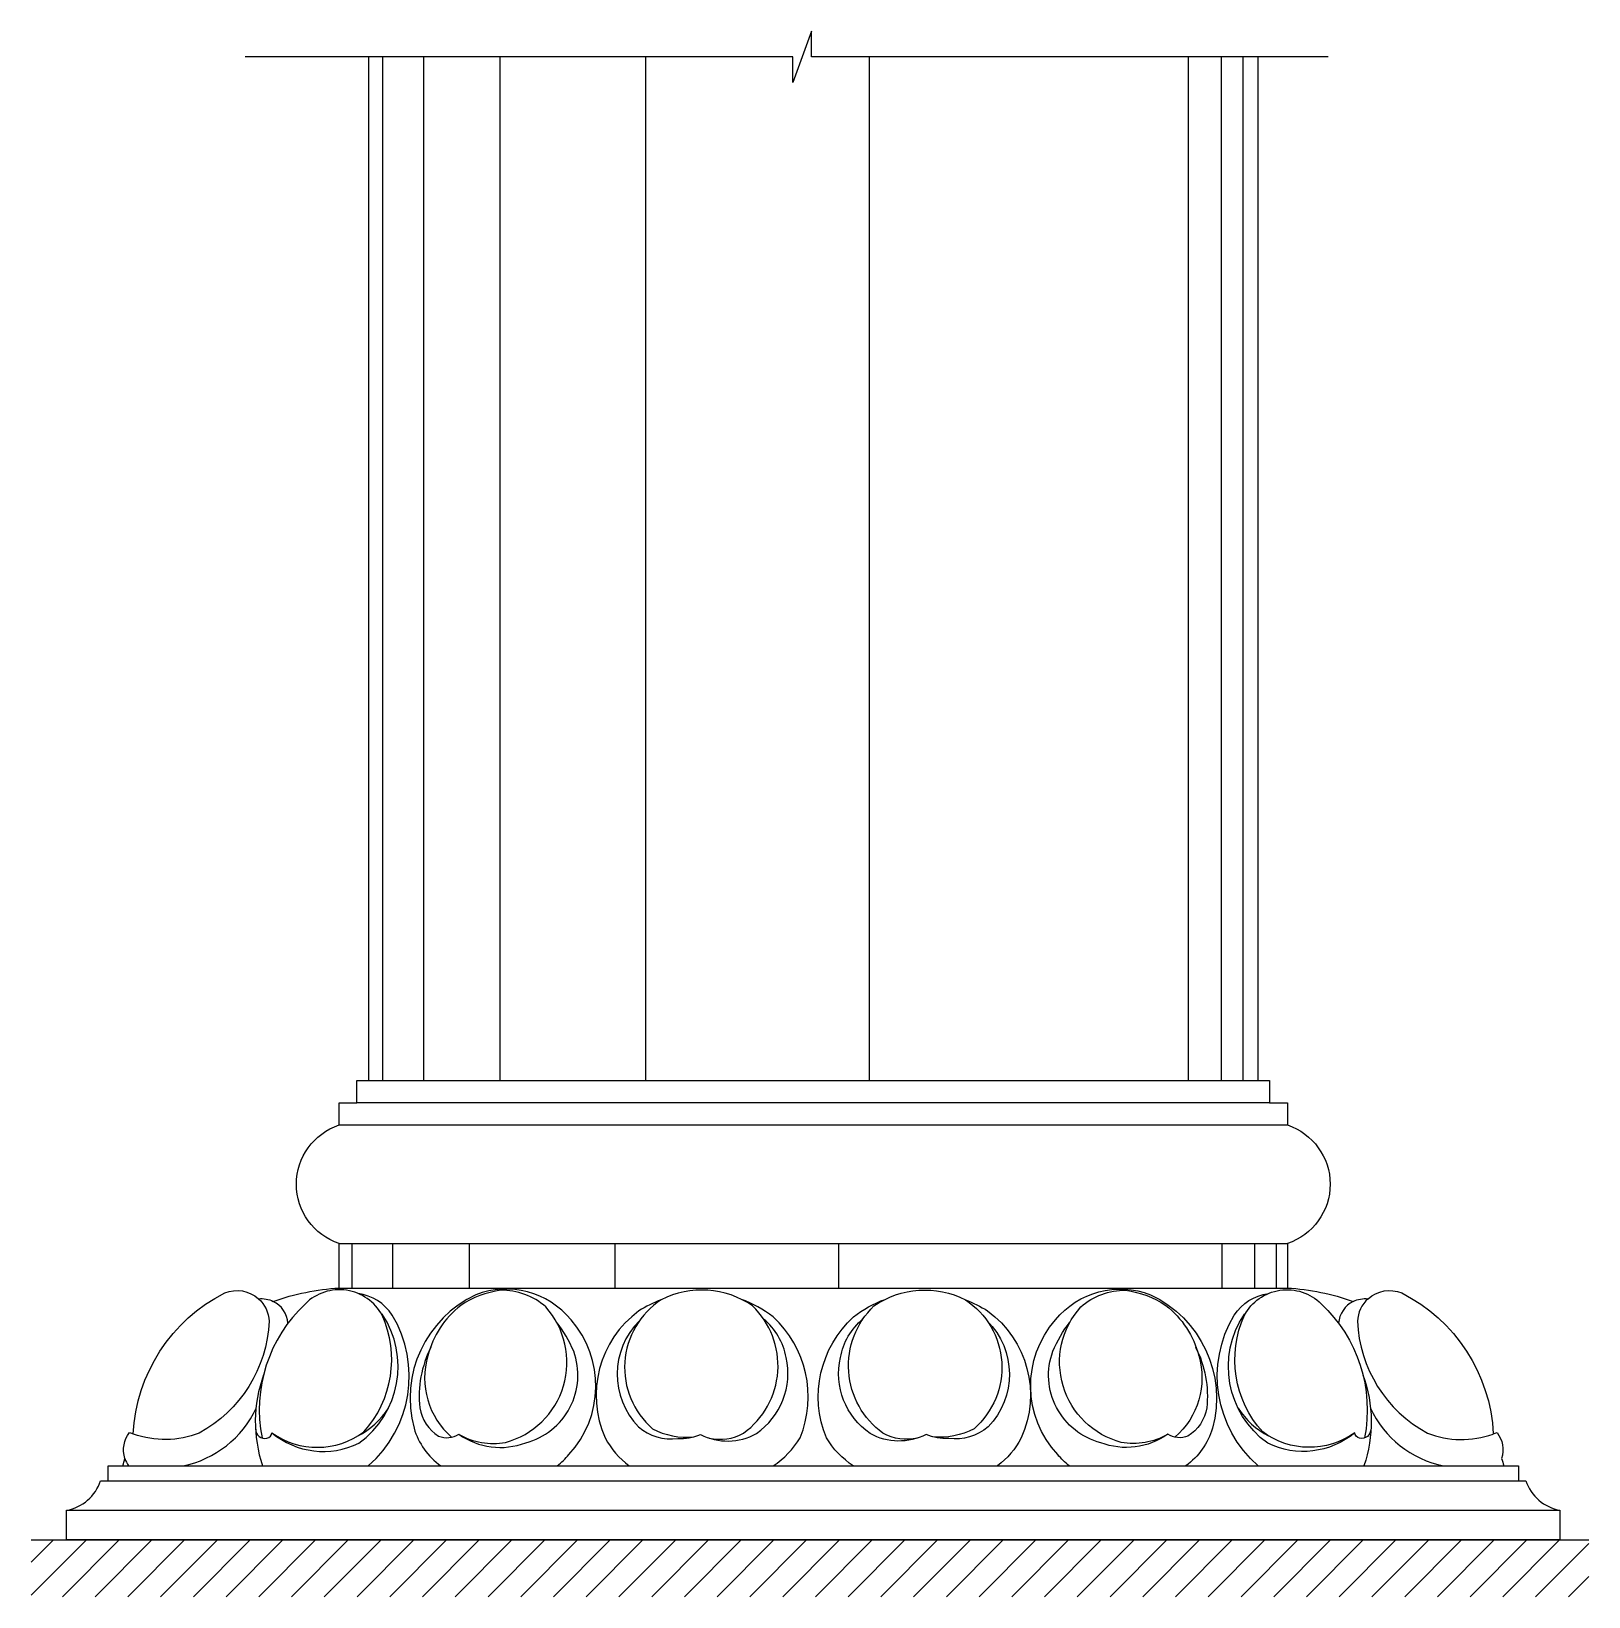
# Model space of a CAD drawing. Extents: x 2661 to 3502, y 512 to 1357.
import ezdxf

# ---------------------------------------------------------------- set-up
doc = ezdxf.new("R2010")
doc.units = 0
doc.header["$LTSCALE"] = 100
doc.header["$MEASUREMENT"] = 0
for name, color, linetype in [('2', 2, 'CONTINUOUS'), ('3', 3, 'CONTINUOUS'), ('4', 4, 'CONTINUOUS'), ('7', 7, 'CONTINUOUS')]:
    doc.layers.add(name, color=color, linetype=linetype)

msp = doc.modelspace()

# ---------------------------------------------------------------- hatches: boundary and pattern name
at = {"layer": '3'}
h = msp.add_hatch(dxfattribs=at)
h.set_pattern_fill('ANSI31', color=256, scale=100, style=0)
h.set_pattern_definition([(45, (-4175.777, 1082.695), (-8.838835, 8.838835), [])])
h.paths.add_polyline_path([(2661.26, 542.53), (2661.26, 511.91), (3502.19, 511.91), (3502.19, 542.53)])

# ---------------------------------------------------------------- linework, layer by layer
at = {"layer": '2'}
msp.add_line((2661.26, 542.53), (3502.19, 542.53), dxfattribs=at)
at = {"layer": '3'}
for p, q in [((2850.85, 1343.03), (2850.85, 790.53)), ((2872.94, 1343.03), (2872.94, 790.53)), ((2914.17, 1343.03), (2914.17, 790.53)), ((2992.95, 1343.03), (2992.95, 790.53)), ((3113.7, 1343.03), (3113.7, 790.53)), ((3286, 1343.03), (3286, 790.53)), ((3303.67, 1343.03), (3303.67, 790.53)), ((3315.45, 1343.03), (3315.45, 790.53)), ((3329.89, 778.53), (2837.09, 778.53)), ((2827.49, 766.53), (3339.49, 766.53)), ((2834.29, 702.53), (2834.29, 678.53)), ((2856.38, 702.53), (2856.38, 678.53)), ((2897.61, 702.53), (2897.61, 678.53)), ((2976.39, 702.53), (2976.39, 678.53)), ((3097.15, 702.53), (3097.15, 678.53)), ((3304.06, 702.53), (3304.06, 678.53)), ((3321.73, 702.53), (3321.73, 678.53)), ((3333.51, 702.53), (3333.51, 678.53)), ((2702.69, 574.53), (3464.29, 574.53))]:
    msp.add_line(p, q, dxfattribs=at)
msp.add_lwpolyline([(3361.44, 1343.03), (3082.6, 1343.03), (3082.6, 1356.86), (3072.4, 1329.19), (3072.4, 1343.03), (2776.72, 1343.03)], dxfattribs=at)
for points in [[(2782.4, 602.35, 0.481755), (2788.52, 597.44, 0.340036), (2791.13, 600.41, 0.326712), (2840.78, 600.88, 0.299675), (2850.67, 663.82, 0.501683), (2809.23, 670.03, 0.259022), (2785.83, 597.57, 0.290344)], [(2945.29, 582.53, 0.051821), (2951.51, 588.65, 0.38441), (2952.68, 661.36, 0.323053), (2901.35, 674.88, 0.364269), (2867.91, 602.86, 0.165423), (2882.33, 582.53)], [(2892.24, 599.53, 0.178903), (2917.23, 595.19, 0.559879), (2939.02, 668.32, 0.187037), (2914.7, 677.34, 0.110774), (2893.11, 669.12, 0.166805), (2875.36, 641.95, 0.294037), (2888.18, 598)], [(3027.25, 597.52, 0.190819), (3045.85, 600.21, 0.467847), (3050.72, 668.84, 0.275904), (3001.36, 672.19, 0.497035), (2996.69, 602.59, 0.148493), (3019.04, 598.17)], [(3139.73, 597.52, -0.190819), (3121.12, 600.21, -0.467847), (3116.25, 668.84, -0.275904), (3165.61, 672.19, -0.497035), (3170.28, 602.59, -0.148493), (3147.94, 598.17)], [(3221.68, 582.53, -0.051821), (3215.46, 588.65, -0.38441), (3214.29, 661.36, -0.323053), (3265.62, 674.88, -0.364269), (3299.06, 602.86, -0.165423), (3284.64, 582.53)], [(3274.73, 599.53, -0.178903), (3249.74, 595.19, -0.559879), (3227.95, 668.32, -0.187037), (3252.27, 677.34, -0.110774), (3273.86, 669.12, -0.166805), (3291.61, 641.95, -0.294037), (3278.79, 598)], [(3384.57, 602.35, -0.481755), (3378.45, 597.44, -0.340036), (3375.84, 600.41, -0.326712), (3326.19, 600.88, -0.299675), (3316.3, 663.82, -0.501683), (3357.74, 670.03, -0.259022), (3381.14, 597.57, -0.290344)], [(2783.92, 672.75, -0.201949), (2789.65, 660.6, -0.263778), (2751.89, 600.23, -0.181878), (2716.45, 599.7, -0.181878)], [(2843.21, 582.53, 0.364067), (2856.19, 663.89, 0.214794), (2837.74, 675.58, 0.214794)], [(3001.36, 672.19, 0.053923), (2989.32, 666.13, 0.355123), (2971.2, 597.57, 0.112383), (2984.07, 582.53)], [(3061.86, 582.53, 0.111918), (3076.42, 597.71, 0.313853), (3061.75, 662.99, 0.07832), (3044.67, 672.41, 0.07832)], [(3105.11, 582.53, -0.111918), (3090.55, 597.71, -0.313853), (3105.22, 662.99, -0.07832), (3122.31, 672.41, -0.07832)], [(3165.61, 672.19, -0.053923), (3177.65, 666.13, -0.355123), (3195.78, 597.57, -0.112383), (3182.9, 582.53)], [(3323.76, 582.53, -0.364067), (3310.78, 663.89, -0.214794), (3329.23, 675.58, -0.214794)], [(3383.05, 672.75, 0.201949), (3377.32, 660.6, 0.263778), (3415.08, 600.23, 0.181878), (3450.52, 599.7, 0.181878)], [(2791.13, 600.41, 0.296005), (2838.1, 594.73, 0.404734), (2850.71, 664.44, 0.012773), (2849.6, 665.35, 0.012773)], [(2877.04, 646.59, 0.144784), (2871.01, 613.84, 0.214546), (2881.18, 598.58, 0.238447), (2892.13, 599.61, 0.251187), (2928.2, 595, 0.44272), (2954.13, 644.4, 0.068425), (2944.86, 660.12)], [(2989.58, 660.76, 0.410565), (2989.12, 603.55, 0.208573), (3010.3, 597.27, 0.113659), (3022.58, 599.46, 0.24967), (3052.79, 599.95, 0.305987), (3068.83, 641.02, 0.174743), (3056.69, 661.76, 0.174743)], [(3177.39, 660.76, -0.410565), (3177.85, 603.55, -0.208573), (3156.67, 597.27, -0.113659), (3144.39, 599.46, -0.24967), (3114.18, 599.95, -0.305987), (3098.15, 641.02, -0.174743), (3110.28, 661.76, -0.174743)], [(3289.93, 646.59, -0.144784), (3295.96, 613.84, -0.214546), (3285.79, 598.58, -0.238447), (3274.85, 599.61, -0.251187), (3238.77, 595, -0.44272), (3212.85, 644.4, -0.068425), (3222.11, 660.12)], [(3375.84, 600.41, -0.296005), (3328.87, 594.73, -0.404734), (3316.26, 664.44, -0.012773), (3317.37, 665.35, -0.012773)], [(2786.66, 631.61, 0.169685), (2786.12, 582.53)], [(3380.31, 631.61, -0.169685), (3380.85, 582.53)], [(2711.8, 586.56, 0.074046), (2713.78, 582.53)]]:
    msp.add_lwpolyline(points, format="xyb", dxfattribs=at)
for centre, radius, start, end in [((2785.42, 658.33), 14.49, 4.81708, 63.50962), ((3381.55, 658.33), 14.49, 116.49038, 175.18292), ((2732.14, 637.14), 55.7, 281.33105, 335.11157), ((2816.76, 638.32), 44.77, 297.73474, 326.51234), ((3350.21, 638.32), 44.77, 213.48766, 242.26526), ((3434.83, 637.14), 55.7, 204.88843, 258.66895)]:
    msp.add_arc(centre, radius, start, end, dxfattribs=at)
at = {"layer": '4'}
msp.add_lwpolyline([(3323.49, 1343.03), (3323.49, 790.53), (3329.89, 790.53), (3329.89, 778.53), (3339.49, 778.53), (3339.49, 766.53, -0.721314), (3339.49, 702.53), (3339.49, 678.53, -0.071112), (3375.09, 671.3, -0.142518), (3383.05, 672.75, -0.288674), (3401.24, 675.86, -0.270094), (3450.66, 599.75, 0.010771), (3452.68, 600.54, -0.246894), (3455.17, 586.56, -0.008152), (3456.29, 582.53), (3464.29, 582.53), (3464.29, 574.53), (3468.29, 574.53, 0.273063), (3486.69, 558.53), (3486.69, 542.53), (3486.69, 542.53), (2680.29, 542.53), (2680.29, 558.53, 0.273063), (2698.69, 574.53), (2702.69, 574.53), (2702.69, 582.53), (2710.69, 582.53, -0.008152), (2711.8, 586.56, -0.246894), (2714.29, 600.54, 0.010771), (2716.31, 599.75, -0.270094), (2765.73, 675.86, -0.288674), (2783.92, 672.75, -0.142518), (2791.88, 671.3, -0.071112), (2827.49, 678.53), (2827.49, 702.53, -0.721314), (2827.49, 766.53), (2827.49, 778.53), (2837.09, 778.53), (2837.09, 790.53), (2843.49, 790.53), (2843.49, 1343.03)], format="xyb", dxfattribs=at)
at = {"layer": '7'}
for p, q in [((2843.49, 790.53), (3323.49, 790.53)), ((2827.49, 702.53), (3339.49, 702.53)), ((2827.49, 678.53), (3339.49, 678.53)), ((2710.69, 582.53), (3456.29, 582.53)), ((2680.29, 558.53), (3486.69, 558.53))]:
    msp.add_line(p, q, dxfattribs=at)

doc.saveas('drawing.dxf')
